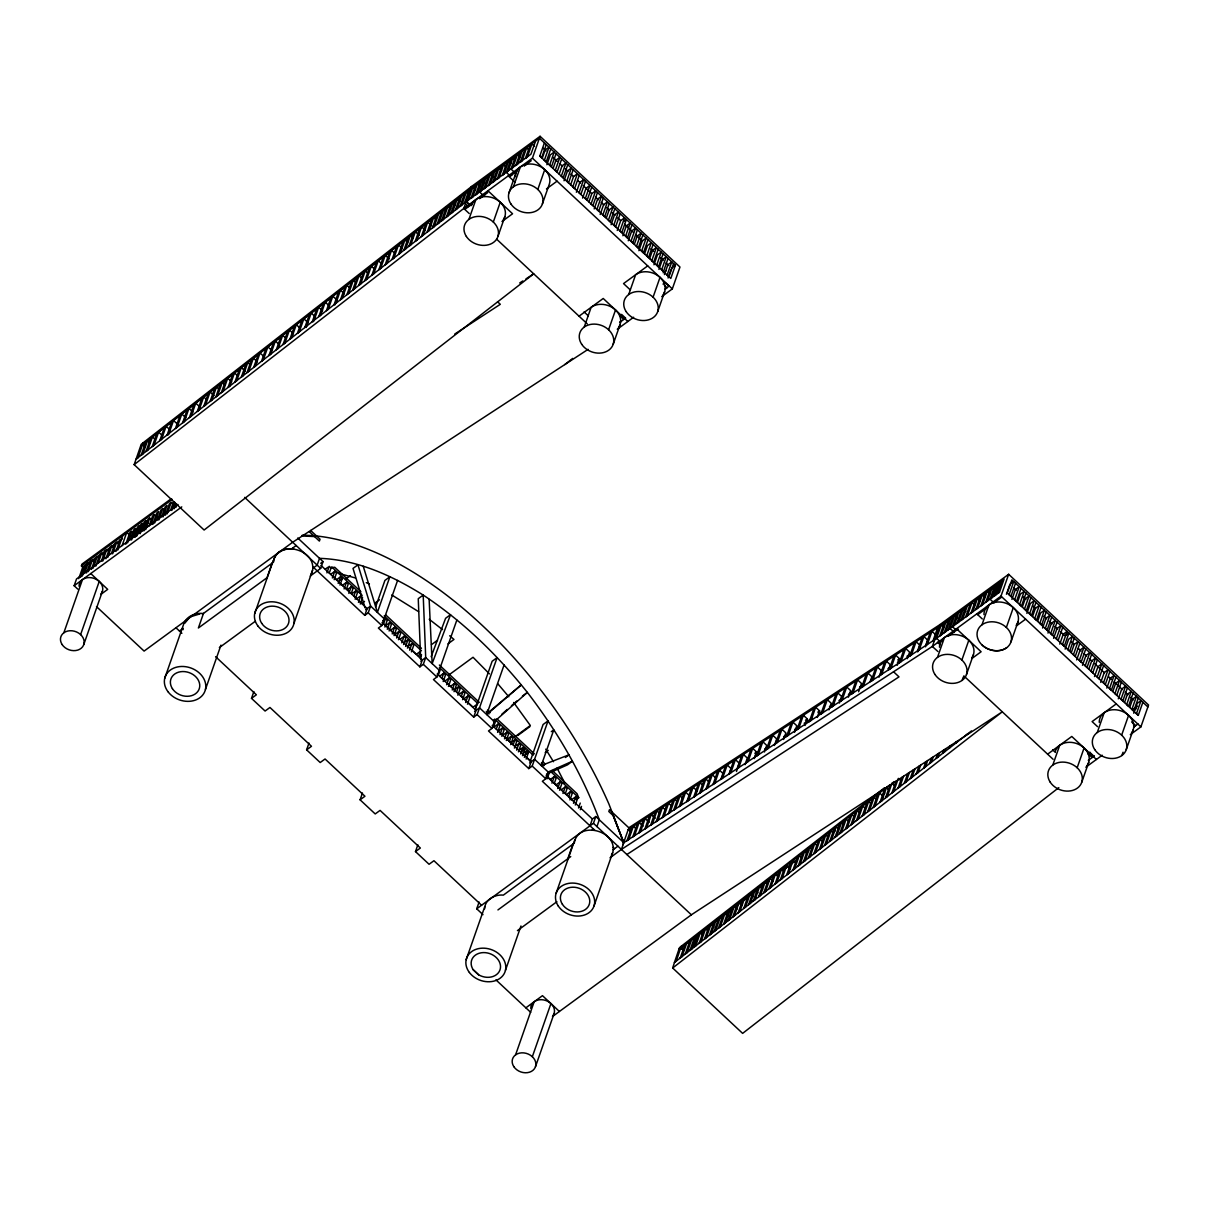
<?xml version="1.0" encoding="UTF-8"?>
<svg xmlns="http://www.w3.org/2000/svg" width="1209" height="1209" viewBox="0 0 1209 1209"><rect width="100%" height="100%" fill="white"/><g stroke="black" fill="none" stroke-linecap="round" stroke-linejoin="round"><path stroke-width="1.5" d="M273.234 562.321C276.332 539.169 316.199 548.538 312.557 570.316L293.953 623.466M183.012 629.723L183.103 628.348L179.446 631.022M484.658 908.82C484.779 899.572 494.995 894.176 503.352 895.128L574.26 843.172C577.857 819.853 618.54 830.779 612.676 852.723L594.057 905.858M145.216 446.967L142.602 444.534L143.07 442.857L471.631 186.458L540.075 136.3L679.972 267.038L672.325 288.891L661.746 296.643M681.332 946.179L676.239 961.125L674.516 962.243L672.672 968.001L742.628 1033.378L1058.812 787.618M77.769 589.115L74.142 585.73L76.53 578.945L178.04 504.576M83.043 567.429L81.426 565.918L82.076 564.059L171.346 498.652M78.736 578.673L82.756 567.157L88.121 563.228L90.222 565.192M80.504 577.373L84.539 565.857L110.231 547.511M82.288 576.058L86.338 564.543M63.85 632.775L82.454 579.64M84.675 573.096L88.121 563.228M86.534 572.96L90.554 561.444L92.337 560.145L94.438 562.094M88.317 571.645L92.337 560.145M91.416 569.379L95.451 557.863L97.234 556.563L99.319 558.528M93.199 568.079L97.234 556.563M95.768 566.19L99.788 554.689L101.571 553.374L103.672 555.339M98.125 563.243L101.571 553.374M525.945 278.901L533.713 273.823L204.109 530.026L134.154 464.649L141.241 444.277L143.07 442.857M101.48 560.78L104.941 550.911L106.724 549.611L108.81 551.561M145.171 447.088L142.556 444.64L137.962 457.803L136.179 459.103L466.145 201.676L530.947 154.193L535.557 141.045M102.689 561.112L106.724 549.611M105.924 558.754L109.943 547.239L111.742 545.939L113.827 547.889M147.498 440.801L142.889 453.949L141.105 455.249L145.715 442.101L147.498 440.801L150.112 443.235M80.61 634.604L99.229 581.469M107.707 557.44L111.742 545.939M111.409 553.51L114.855 543.642L116.638 542.342L118.739 544.292M152.425 436.948L147.83 450.096L146.032 451.41L150.641 438.262L152.425 436.948L155.039 439.381M112.618 553.843L116.638 542.342M115.973 551.38L120.008 539.879L122.064 538.821L116.925 542.599M83.799 644.503L102.402 591.352M158.621 432.112L154.011 445.26L152.228 446.574L156.822 433.442L158.621 432.112L162.535 435.769M117.757 550.08L122.88 535.224L126.718 532.398L130.345 535.783M122.124 545.561L126.718 532.398M166.132 426.248L161.522 439.396L159.739 440.711L164.348 427.563L166.132 426.248L170.046 429.905L168.323 434.847M125.766 544.216L129.786 532.701L131.585 531.401L134.184 533.834M127.55 542.901L131.585 531.401M130.33 539.637L133.791 529.784L135.574 528.469L131.539 539.985M173.537 420.475L168.928 433.623L167.144 434.938L171.738 421.79L173.537 420.475L177.451 424.132M134.123 536.872L137.569 527.003L139.352 525.703L135.332 537.204M136.708 536.192L140.728 524.691L142.526 523.376L139.065 533.245M181.818 414.007L177.224 427.155L175.441 428.47L180.035 415.307L181.818 414.007L185.748 417.664M140.108 533.713L144.128 522.197L145.926 520.898L148.526 523.331M142.466 530.751L145.926 520.898M143.886 530.932L147.921 519.432L149.704 518.117L152.319 520.55M145.669 529.633L149.704 518.117M188.967 408.43L184.357 421.578L182.574 422.893L187.183 409.745L188.967 408.43L192.881 412.088M149.145 525.87L152.591 516.001L154.374 514.686L156.989 517.135M150.929 524.555L154.374 514.686M152.818 524.389L156.853 512.888L158.636 511.573L154.601 523.089M195.767 403.126L191.173 416.274L189.375 417.573L193.984 404.426L195.767 403.126L199.697 406.783L198.533 410.063M157.563 519.689L161.024 509.82L162.807 508.521L165.421 510.954M158.772 520.021L162.807 508.521M161.779 516.606L165.225 506.752L167.008 505.438L162.988 516.953M203.701 396.93L199.092 410.078L197.309 411.392L201.918 398.245L203.701 396.93L206.316 399.363M165.376 515.185L169.411 503.685L171.194 502.37L173.809 504.818M167.159 513.885L171.194 502.37M210.094 391.943L205.5 405.091L203.717 406.39L208.311 393.242L210.094 391.943L214.023 395.6M170.59 510.153L173.476 501.931M171.799 510.485L174.685 502.264M216.487 386.956L211.877 400.103L210.094 401.418L214.703 388.255L216.487 386.956L219.101 389.389M174.005 508.868L175.743 503.926M175.804 507.553L176.952 504.274M222.26 382.452L217.65 395.6L215.867 396.9L220.476 383.752L222.26 382.452L224.874 384.885M227.73 378.175L223.121 391.338L221.338 392.638L225.947 379.49L227.73 378.175L231.644 381.848M234.486 372.916L229.876 386.064L228.093 387.364L232.702 374.216L234.486 372.901L237.1 375.349M241.316 367.581L236.722 380.729L234.924 382.029L239.533 368.881L241.316 367.566L245.246 371.239M247.769 362.564L243.16 375.697L241.377 376.996L245.986 363.849L247.769 362.534L250.384 364.982M253.391 358.166L248.797 371.299L247.014 372.599L251.623 359.451L253.406 358.136L257.321 361.808M260.041 352.952L255.447 366.115L253.663 367.415L258.258 354.267L260.041 352.952L263.97 356.625M267.899 346.832L263.29 359.995L261.507 361.295L266.101 348.147L267.899 346.832L271.813 350.489M275.365 340.998L270.756 354.161L268.972 355.461L273.582 342.313L275.365 340.998L279.279 344.671M282.71 335.271L278.1 348.434L276.317 349.733L280.926 336.586L282.71 335.271L285.309 337.719M164.681 678.4L183.284 625.249C185.43 616.681 195.072 612.374 203.293 613.552M289.48 329.981L284.871 343.144L283.087 344.444L287.697 331.296L289.48 329.981L293.394 333.639M296.311 324.662L291.701 337.81L289.918 339.125L294.528 325.962L296.311 324.662L300.225 328.319M303.852 318.768L299.258 331.916L297.459 333.231L302.069 320.068L303.852 318.768L307.781 322.425L306.028 327.427M203.475 613.416L198.382 628L267.023 577.706L272.131 563.122M311.212 313.025L306.618 326.173L304.819 327.488L309.428 314.325L311.212 313.025L315.141 316.682M313.388 321.685L315.096 316.788M318.692 307.192L314.083 320.34L312.3 321.654L316.909 308.491L318.692 307.192L322.607 310.849M325.251 302.069L320.642 315.232L318.859 316.531L323.468 303.383L325.251 302.069L329.12 305.847M332.823 296.16L328.228 309.308L326.445 310.622L331.039 297.459L332.823 296.16L336.752 299.817M334.984 304.834L336.707 299.953M340.515 290.16L335.906 303.308L334.122 304.623L338.732 291.475L340.515 290.16L344.429 293.817M205.454 689.432L220.96 645.138M346.907 285.173L342.298 298.321L340.515 299.636L345.124 286.473L346.907 285.173L349.522 287.606M353.345 280.156L348.736 293.303L346.953 294.618L351.547 281.455L353.345 280.156L355.945 282.589M359.028 275.712L354.418 288.86L352.635 290.175L357.244 277.027L359.028 275.712L361.642 278.161M365.239 270.861L360.645 284.009L358.846 285.324L363.456 272.161L365.239 270.861L367.853 273.294M371.314 266.116L366.705 279.279L364.922 280.579L369.531 267.431L371.314 266.116L373.929 268.564M254.691 613.583L273.294 560.447M378.281 260.676L373.672 273.838L371.888 275.138L376.498 261.99L378.281 260.676L380.895 263.124M385.278 255.235L380.669 268.383L378.885 269.698L383.48 256.535L385.278 255.235L389.192 258.892M391.565 250.323L386.956 263.471L385.172 264.786L389.782 251.623L391.565 250.323L394.179 252.757M398.517 244.898L393.907 258.046L392.124 259.361L396.718 246.198L398.517 244.898L402.431 248.555M404.955 239.866L400.36 253.013L398.577 254.328L403.171 241.165L404.955 239.866L407.569 242.299M410.304 235.695L405.71 248.842L403.912 250.142L408.521 236.994L410.304 235.695L412.919 238.128M481.575 905.239L433.94 860.717L429.074 864.284L415.488 851.589L420.354 848.023L380.079 810.393L375.213 813.944L360.086 799.814L364.952 796.247L325.055 758.98L320.189 762.531L306.602 749.852L311.469 746.285L269.955 707.477L265.088 711.043L251.502 698.349L253.875 691.578M415.367 231.735L410.773 244.883L408.99 246.198L413.584 233.05L415.367 231.735L419.296 235.392M421.593 226.884L416.984 240.032L415.201 241.347L419.81 228.184L421.593 226.884L425.508 230.541M427.714 222.108L423.105 235.256L421.321 236.571L425.931 223.408L427.714 222.108L431.628 225.766M433.683 217.454L429.074 230.602L427.291 231.916L431.9 218.753L433.683 217.454L436.298 219.887M310.229 576.028L320.657 568.396L323.03 561.611L297.762 538.005M447.95 206.316L443.355 219.464L441.557 220.763L446.166 207.616L447.95 206.316L450.564 208.749M452.816 202.523L448.207 215.67L446.423 216.97L451.033 203.822L452.816 202.523L455.43 204.956M457.214 199.001L452.619 212.164L450.836 213.464L455.43 200.316L457.214 199.001L459.828 201.45M326.914 572.885L329.211 566.311L331.039 568.003L329.301 572.945M466.402 191.914L461.793 205.062L460.009 206.376L464.619 193.213L466.402 191.914L469.016 194.347M332.369 577.978L334.666 571.404L336.495 573.111L334.183 579.685M475.469 189.632L472.87 187.183L468.261 200.331L466.478 201.646L470.392 205.303L472.175 204.004L465.707 208.734M468.472 206.573L465.782 204.321M477.374 183.889L472.764 197.037L470.981 198.352L475.59 185.189L477.374 183.889L479.988 186.322M338.172 583.403L340.47 576.829L342.298 578.522L339.986 585.111M481.998 180.489L477.389 193.652L475.605 194.951L480.215 181.803L481.998 180.489L484.613 182.937M468.926 219.388L475.847 199.606M479.625 192.019L484.235 178.856L486.018 177.557L481.409 190.705L479.625 192.019L483.54 195.677L485.323 194.362M344.097 588.949L346.409 582.375L348.222 584.068L346.499 589.01M481.303 197.309L479.52 198.608L487.726 192.609M490.204 174.474L485.595 187.637L483.812 188.936L488.421 175.789L490.204 174.474L492.819 176.922M348.857 593.392L351.169 586.818L352.983 588.511L351.26 593.453M498.969 168.051L494.36 181.214L492.577 182.514L497.186 169.366L498.969 168.051L501.584 170.499M503.624 164.651L499.015 177.799L497.231 179.113L501.841 165.95L503.624 164.651L506.239 167.084M353.92 595.931L355.642 591.005L357.456 592.697L355.159 599.286M508.626 160.978L504.017 174.141L502.234 175.441L506.843 162.293L508.626 160.978L511.241 163.427M520.006 157.004L517.392 154.571L515.608 155.87L510.999 169.018L514.913 172.691L516.772 171.194L510.289 176.076L506.375 172.403L510.984 159.256L512.767 157.956L515.382 160.389M512.767 157.956L508.158 171.104L506.375 172.403M306.602 749.852L308.99 743.067M358.453 602.354L360.75 595.78L356.912 598.606M493.317 222.048L500.239 202.266M517.392 154.571L512.782 167.719L510.999 169.018M360.267 604.062L362.579 597.488M512.072 174.761L510.289 176.076M509.019 192.775L515.941 172.978M526.64 147.785L522.031 160.933L520.248 162.248L524.857 149.1L526.64 147.785L529.255 150.233M513.402 186.806L520.338 167.008M312.693 566.673L364.786 615.366L367.158 608.58L320.959 565.389M497.942 236.435L504.863 216.653M525.401 158.258L530.131 145.231L531.915 143.916L534.529 146.365M531.915 143.916L527.32 157.079L525.522 158.379M364.786 615.366L368.216 612.842L370.589 606.057L357.955 564.815L353.013 568.426L365.103 607.885M525.945 164.605L524.162 165.905L531.235 160.737M134.154 464.649L463.772 208.462L532.413 158.167L540.075 136.3M375.561 607.13L384.915 580.426L389.857 576.799L377.389 612.404L363.244 566.265M544.413 142.904L539.803 156.067L670.783 278.448L675.393 265.3L539.395 138.219L470.951 188.377L472.87 187.183M546.241 144.612L541.632 157.759L539.879 155.885M542.252 158.213L545.138 149.992L548.977 147.166L544.367 160.329M313.72 567.641L317.151 565.132L319.524 558.346C356.972 559.586 391.897 575.514 423.195 595.07L425.704 657.56L423.316 664.33L419.886 666.854L378.372 628.045L381.802 625.537L397.61 580.38M383.631 623.708L385.369 618.781L387.182 620.474L384.885 627.048M550.79 148.873L546.196 162.021L544.428 160.132M537.809 189.45L544.73 169.668M546.891 164.726L550.352 154.858L554.19 152.047L549.581 165.195M387.273 629.3L389.585 622.711L391.399 624.418L389.102 630.992M556.019 153.739L551.41 166.902L549.657 165.013M553.133 168.368L556.004 160.147L559.858 157.336L555.248 170.484M542.418 203.837L549.354 184.055A17.606 14.085 19.3 0 0 534.741 164.484A17.606 14.085 19.3 0 0 515.397 176.65M392.215 633.909L394.512 627.335L396.34 629.028L394.028 635.602M561.671 159.029L557.062 172.192L555.309 170.303M396.612 638.02L398.925 631.446L400.738 633.153L398.441 639.727M559.193 174.051L562.079 165.829L565.918 163.003L561.324 176.166M567.746 164.711L563.137 177.859L561.384 175.97M401.781 642.84L404.078 636.266L405.907 637.974L403.594 644.548M564.029 180.745L567.489 170.877L571.328 168.066L566.734 181.214M405.619 646.422L407.917 639.848L409.73 641.556L407.433 648.13M573.157 169.759L568.547 182.922L566.794 181.033M570.663 184.765L573.55 176.544L577.388 173.718L572.779 186.881M409.609 650.17L411.921 643.581L413.735 645.289L411.438 651.863M360.086 799.814L362.458 793.028M579.217 175.426L574.607 188.574L572.854 186.685M576.376 192.276L579.821 182.408L583.675 179.582L579.066 192.745M418.556 656.351L420.294 651.409L416.44 654.235M585.488 181.29L580.879 194.437L579.126 192.563M420.384 658.044L421.533 654.749M582.602 198.095L586.063 188.241L589.901 185.415L585.307 198.578M419.886 666.854L422.258 660.069L382.089 622.514M591.73 187.123L587.121 200.271L585.368 198.382M588.949 201.843L591.821 193.621L595.674 190.81L591.065 203.958M597.488 192.503L592.878 205.651L591.125 203.777M594.193 208.93L597.654 199.062L601.493 196.251L596.883 209.399L598.712 211.091L603.306 197.944M475.167 709.728L492.139 661.278L497.08 657.666L477.132 714.625L473.701 717.133L433.472 679.549L436.902 677.025L456.851 620.066M438.429 674.909L440.152 669.982M600.163 214.507L603.623 204.638L607.462 201.827L602.853 214.975M441.95 678.204L443.673 673.262L445.486 674.97L443.189 681.544M609.276 203.52L604.681 216.683L602.928 214.794M606.298 218.058L609.17 209.837L613.023 207.011L608.414 220.174L610.228 221.867L614.837 208.719M446.605 684.732L448.902 678.158L450.73 679.851L448.418 686.425M611.089 224.708L614.535 214.854L618.388 212.028L613.779 225.176M452.226 689.991L454.524 683.402L456.352 685.11L454.04 691.684M620.202 213.736L615.593 226.884L613.84 224.995M617.255 230.481L620.716 220.612L624.554 217.801L619.96 230.949M584.204 327.125L591.125 307.328A17.606 14.085 19.3 0 1 613.809 308.552A17.606 14.085 19.3 0 1 618.464 327.654M456.609 691.896L458.332 686.969L460.161 688.662L457.848 695.235M461.354 696.339L463.077 691.397L464.906 693.105L462.594 699.679M622.892 235.74L626.338 225.871L630.191 223.06L625.582 236.208M632.005 224.753L627.395 237.916L625.642 236.027M465.631 702.505L467.928 695.931L469.757 697.638L467.445 704.212M628.272 240.772L631.733 230.919L635.571 228.093L630.977 241.256M415.488 851.589L417.861 844.804M637.4 229.801L632.791 242.949L631.038 241.059M634.347 244.263L637.219 236.042L641.072 233.231L636.463 246.379M475.197 709.275L476.935 704.348L473.082 707.159M608.595 329.77L615.517 309.988M473.701 717.133L476.074 710.348L437.19 674.018M642.886 234.924L638.276 248.087L636.523 246.198M638.896 250.701L642.357 240.833L646.195 238.022L641.586 251.17M628.695 294.528L635.617 274.745A17.606 14.085 19.3 0 1 658.301 275.969A17.606 14.085 19.3 0 1 662.955 295.056M648.009 239.714L643.415 252.862L641.647 250.988M644.563 253.799L647.435 245.593L651.273 242.767L646.679 255.915M613.22 344.157L620.141 324.375M504.093 664.92L486.713 714.564L521.109 685.035L487.272 713.461M653.102 244.475L648.492 257.623L646.739 255.734M649.656 258.575L652.543 250.354L656.381 247.543L651.772 260.691M658.21 249.235L653.601 262.398L651.847 260.509M653.963 264.771L657.409 254.918L661.263 252.092L656.653 265.255M530.252 761.171L543.083 724.523L548.025 720.912L532.202 766.083L528.771 768.592L488.496 730.961L491.927 728.438L494.3 721.652L527.366 692.425C497.64 655.112 463.107 621.426 423.195 595.07L418.254 598.697L420.687 659.343M493.695 726.564L495.418 721.622L493.604 719.929M496.34 729.027L498.063 724.085L499.891 725.793L497.579 732.367M663.076 253.799L658.467 266.947L656.714 265.058M658.935 269.426L662.396 259.557L666.235 256.746L661.64 269.894M500.012 734.649L502.324 728.075L504.138 729.768L501.841 736.341M653.087 297.172L660.008 277.39M668.063 258.454L663.454 271.602L661.701 269.713M664.451 274.579L667.897 264.711L671.751 261.9L667.141 275.048M504.501 738.835L506.798 732.246L508.611 733.954L506.314 740.528M668.063 277.994L670.95 269.773M673.564 263.592L668.955 276.74L667.202 274.866M657.711 311.559L664.633 291.777M509.457 741.283L511.18 736.341L512.994 738.049L510.697 744.623M664.361 285.339L666.96 287.772L665.177 289.087L669.106 286.065M513.175 744.759L514.898 739.832L516.727 741.525L514.414 748.099M516.606 750.139L518.903 743.565L520.716 745.258L518.419 751.847M520.701 753.978L522.998 747.404L524.827 749.096L522.515 755.67M524.328 757.363L526.64 750.789L528.454 752.482L526.157 759.071M482.98 914.654L476.724 908.805L479.096 902.02M528.771 768.592L531.144 761.806L492.214 725.43M466.19 959.659L484.809 906.508M594.873 830.371L542.357 781.286L545.788 778.777L548.161 771.992L572.446 761.217L567.505 764.844L546.453 774.183M547.209 778.732L549.506 772.158M551.954 783.19L554.266 776.601L556.08 778.309L554.357 783.236M557.697 788.555L560.009 781.966L561.822 783.674L559.525 790.248M562.971 793.467L565.268 786.893L567.081 788.585L565.359 793.527M505.468 970.268L520.973 925.988M568.683 796.625L570.406 791.699L572.22 793.391L569.923 799.965M573.489 803.305L575.786 796.716L577.615 798.424L575.303 804.998M578.522 808.005L580.244 803.078M580.335 809.698L581.499 806.418M567.792 858.753L572.9 844.169M556.095 893.285L574.713 840.134M589.992 825.807L592.38 819.022L595.81 816.513L623.784 842.658L621.411 849.443L610.046 857.77M476.724 908.805L593.438 823.299L595.81 816.513M515.563 1054.898L534.166 1001.747M596.929 826.563L599.301 819.778C582.134 773.881 557.258 731.188 527.366 692.425L522.424 696.052M532.338 1056.711L550.941 1003.576M535.511 1066.61L554.115 1013.474M622.892 844.804L628.196 829.631M630.902 832.019L628.393 829.51L629.043 827.651L940.073 624.524L1008.654 574.29L1148.55 705.013L1140.888 726.881L1130.324 734.619M633.365 826.261L628.756 839.409L626.972 840.723L631.582 827.576L633.365 826.261L635.979 828.694M639.138 822.498L634.529 835.646L632.745 836.945L637.355 823.797L639.138 822.498L643.052 826.155M645.138 818.569L640.543 831.716L638.745 833.031L643.354 819.883L645.138 818.569L649.067 822.226M651.243 814.579L646.649 827.742L644.85 829.042L649.46 815.894L651.243 814.579L655.172 818.251M656.971 810.846L652.361 824.009L650.578 825.309L655.172 812.161L656.971 810.846L659.57 813.294M662.517 807.234L657.908 820.382L656.124 821.697L660.718 808.534L662.517 807.234L665.116 809.667M668.607 803.26L663.998 816.407L662.215 817.707L666.824 804.559L668.607 803.26L671.222 805.693M674.743 799.24L670.134 812.403L668.35 813.702L672.96 800.554L674.743 799.24L677.357 801.688M680.017 795.809L675.408 808.957L673.625 810.257L678.234 797.109L680.017 795.809L682.632 798.242M685.624 792.137L681.03 805.285L679.246 806.599L683.841 793.436L685.624 792.137L689.553 795.794L687.815 800.736M693.18 787.21L688.571 800.358L686.788 801.673L691.397 788.51L693.18 787.21L697.094 790.867M700.056 782.722L695.447 795.87L693.664 797.184L698.273 784.021L700.056 782.722L702.656 785.155M705.829 778.944L701.22 792.107L699.437 793.406L704.046 780.258L705.829 778.944L708.429 781.392M712.297 774.727L707.703 787.875L705.905 789.175L710.514 776.027L712.297 774.727L716.227 778.384M719.385 770.103L714.776 783.251L712.993 784.55L717.602 771.402L719.385 770.103L723.299 773.76L721.577 778.687M727.213 764.995L722.604 778.143L720.821 779.442L725.43 766.294L727.213 764.995L731.128 768.652L729.405 773.579M735.42 759.63L730.825 772.778L729.027 774.092L733.636 760.929L735.42 759.63L739.349 763.287L736.462 771.508M743.399 754.416L738.79 767.564L737.006 768.879L741.616 755.731L743.399 754.416L747.313 758.073L745.016 764.662M674.441 962.424L679.518 947.614L884.429 787.83M752.693 748.341L748.084 761.504L746.301 762.803L750.91 749.656L752.693 748.341L756.607 752.013L754.31 758.587M680.244 957.906L684.853 944.758L686.712 943.519M686.636 943.443L682.027 956.606L680.319 957.724M685.291 953.977L689.901 940.829L691.805 939.635M691.684 939.514L687.075 952.662L685.352 953.795M762.819 741.737L758.209 754.884L756.426 756.199L761.035 743.051L762.819 741.737L766.733 745.394L764.436 751.983M689.976 950.334L694.571 937.171L696.55 936.038M696.369 935.872L691.76 949.02L690.037 950.138M693.951 947.221L698.545 934.073L700.343 932.774L703.034 935.282M700.343 932.774L695.734 945.922L694.011 947.04M699.24 943.096L703.85 929.948L705.633 928.633L708.338 931.172M772.763 735.238L768.168 748.401L766.37 749.701L770.979 736.553L772.763 735.238L776.692 738.911L774.38 745.485M705.633 928.633L701.024 941.796L699.301 942.914M704.545 938.97L709.139 925.807L710.937 924.507L713.658 927.061M710.937 924.507L706.328 937.655L704.605 938.789M709.487 935.101L714.096 921.953L716.302 921.031M781.951 729.254L777.342 742.402L775.558 743.716L780.168 730.553L781.951 729.254L785.865 732.911L783.568 739.485M715.879 920.638L711.27 933.801L709.562 934.92M713.975 931.61L718.584 918.462L720.836 917.586M720.368 917.147L715.758 930.31L714.035 931.429M718.539 928.044L723.148 914.896L724.932 913.596L727.727 916.195M724.932 913.596L720.322 926.744L718.599 927.862M792.908 722.105L788.298 735.253L786.515 736.553L791.109 723.405L792.908 722.105L796.822 725.763L794.509 732.337M723.677 924.054L728.286 910.891L730.659 910.135M730.07 909.591L725.46 922.739L723.738 923.857M727.863 920.774L732.473 907.627L734.256 906.312L737.082 908.956M734.256 906.312L729.662 919.475L727.939 920.593M732.73 916.981L737.339 903.833L739.122 902.519L741.963 905.178M803.38 715.26L798.771 728.407L796.988 729.722L801.597 716.559L803.38 715.26L807.295 718.917L804.998 725.491M739.122 902.519L734.513 915.681L732.805 916.8M738.17 912.75L742.779 899.587L744.563 898.287L747.434 900.962M744.563 898.287L739.953 911.435L738.231 912.553M743.731 908.412L748.326 895.264L750.109 893.95L753.011 896.655M750.109 893.95L745.515 907.098L743.792 908.231M815.682 707.22L811.088 720.368L809.289 721.682L813.899 708.534L815.682 707.22L819.611 710.877L817.299 717.451M748.598 904.619L753.207 891.456L754.99 890.156L757.892 892.877M754.99 890.156L750.381 903.304L748.658 904.438M753.283 900.962L757.892 887.799L759.675 886.499L762.607 889.235M759.675 886.499L755.081 899.647L753.358 900.765M827.304 699.633L822.709 712.781L820.911 714.096L825.52 700.948L827.304 699.633L831.233 703.29L828.921 709.864M758.648 896.776L763.257 883.628L765.04 882.313L766.053 883.265L768.637 881.285M765.04 882.313L760.431 895.476L758.708 896.594M763.771 892.786L768.38 879.638L770.163 878.323L773.125 881.104M770.163 878.323L765.554 891.471L763.831 892.605M769.03 888.675L773.639 875.528L775.422 874.213L778.415 877.009M837.716 692.833L833.107 705.996L831.324 707.295L835.933 694.147L837.716 692.833L841.63 696.49L839.333 703.079M775.422 874.213L770.813 887.376L769.105 888.494M775.06 883.975L779.669 870.828L781.452 869.513L782.661 870.646L796.973 859.765M781.452 869.513L776.843 882.676L775.12 883.794M846.738 686.954L842.129 700.102L840.346 701.401L844.955 688.253L846.738 686.954L850.652 690.611L848.355 697.185M780.304 879.895L784.913 866.732L786.696 865.432L790.61 869.09M786.696 865.432L782.087 878.58L780.364 879.714M786.727 874.878L791.336 861.73L793.119 860.43L794.464 861.685M793.119 860.43L788.51 873.578L786.787 874.696M857.589 679.866L852.98 693.014L851.196 694.329L855.791 681.181L857.589 679.866L861.503 683.523L858.617 691.744M792.938 870.042L797.532 856.894L799.33 855.579L800.751 856.909M799.33 855.579L794.721 868.727L792.998 869.86M798.242 865.901L802.852 852.753L804.635 851.438L806.116 852.829L808.73 850.849M804.635 851.438L800.026 864.601L798.303 865.72M867.971 673.081L863.362 686.228L861.579 687.543L866.188 674.395L867.971 673.081L871.885 676.738L870.163 681.68M803.411 861.881L808.005 848.718L809.803 847.418L811.345 848.854M809.803 847.418L805.194 860.566L803.471 861.685M808.368 857.997L812.977 844.849L814.76 843.55L816.362 845.046M814.76 843.55L810.151 856.697L808.443 857.816M877.371 666.945L872.762 680.108L870.979 681.408L875.588 668.26L877.371 666.945L881.285 670.602L878.988 677.191M813.884 853.705L818.493 840.557L820.276 839.242L821.954 840.799M820.276 839.242L815.667 852.39L813.944 853.524M819.43 849.383L824.039 836.235L825.823 834.92L827.561 836.552M886.348 661.081L881.739 674.244L879.956 675.544L884.565 662.396L886.348 661.081L890.262 664.754L888.539 669.68M825.823 834.92L821.213 848.068L819.49 849.202M824.598 845.348L829.208 832.2L830.991 830.885L832.789 832.563L835.389 830.598M830.991 830.885L826.382 844.033L824.674 845.167M829.737 841.343L834.346 828.195L836.129 826.88L837.988 828.618M895.597 655.051L890.988 668.199L889.204 669.514L893.814 656.351L895.597 655.051L899.511 658.709L897.214 665.282M836.129 826.88L831.52 840.028L829.812 841.162M835.087 837.172L839.696 824.024L841.479 822.709L843.398 824.508M841.479 822.709L836.87 835.872L835.147 836.991M839.802 833.5L844.411 820.337L846.194 819.037L848.174 820.896M905.677 648.462L901.083 661.61L899.3 662.925L903.894 649.777L905.677 648.462L909.606 652.119L907.294 658.693M846.194 819.037L841.585 832.185L839.862 833.318M845.484 829.072L850.093 815.909L851.877 814.609L853.932 816.513M851.877 814.609L847.267 827.757L845.544 828.875M850.955 824.795L855.564 811.647L857.347 810.332L859.463 812.312M916.074 641.677L911.48 654.825L909.697 656.139L914.291 642.976L916.074 641.677L920.004 645.334L917.691 651.908M857.347 810.332L852.753 823.48L851.03 824.614M856.395 820.563L861.004 807.4L862.788 806.101L864.964 808.126M862.788 806.101L858.178 819.249L856.456 820.367M923.888 636.584L919.278 649.732L917.495 651.047L922.104 637.884L923.888 636.584L927.802 640.241L925.489 646.815M862.274 815.969L866.883 802.821L868.666 801.507L870.918 803.622M868.666 801.507L864.057 814.67L862.334 815.788M867.775 811.692L872.369 798.529L874.152 797.23L876.48 799.391M931.973 631.294L927.363 644.442L925.58 645.757L930.189 632.609L931.973 631.294L935.887 634.952M874.152 797.23L869.558 810.378L867.835 811.511M873.2 807.446L877.81 794.298L879.593 792.983L883.507 796.655M879.593 792.983L874.984 806.146L873.261 807.264M933.59 641.541L935.313 636.599M937.897 651.515L932.335 646.452L940.073 624.524M934.859 639.425L936.567 638.292L941.176 625.144L943.791 627.592M880.076 802.096L884.671 788.948L886.454 787.633L888.932 789.945M886.454 787.633L881.86 800.796L880.137 801.915M939.71 635.994L944.32 622.847M944.229 632.685L948.838 619.537M894.207 781.588L891.91 783.387L887.3 796.535L885.592 797.668L890.126 784.686L679.05 949.277L704.59 929.933M950.622 618.222L946.012 631.385L944.305 632.503M937.489 657.379L944.425 637.596M948.279 629.723L952.888 616.575M891.94 792.847L896.02 781.195M948.34 629.541L950.062 628.408L954.672 615.26L957.286 617.708M957.044 613.522L952.435 626.67L956.364 630.327M958.828 612.207L954.233 625.37L952.511 626.489M898.121 788.026L901.854 777.387M956.757 623.512L961.367 610.364M903.561 776.254L899.904 786.711L898.181 787.83M960.898 620.474L965.507 607.326M904.377 783.145L907.747 773.533M967.291 606.011L962.681 619.174L960.959 620.293M909.47 772.415L906.161 781.83L904.438 782.964M965.643 616.998L970.253 603.85M910.241 778.566L913.263 769.921M914.986 768.803L912.024 777.266L910.301 778.384M971.023 613.054L975.633 599.906M916.271 773.866L918.946 766.219M920.669 765.101L918.054 772.566L916.331 773.684M975.875 609.502L980.469 596.354M923.616 768.138L925.867 761.7M961.88 660.023L968.817 640.241M980.816 605.89L985.426 592.727M927.59 760.582L925.399 766.838L923.676 767.957M985.698 602.309L990.307 589.161M929.615 763.453L931.534 757.998M933.257 756.879L931.398 762.154L929.691 763.272M994.614 586.002L990.005 599.15L993.919 602.823L1001.626 597.155M962.107 680.395L963.271 677.085M1013.308 607.643L1006.372 627.441A17.606 14.085 19.3 0 1 1006.598 647.797C999.208 652.951 988.599 651.062 982.207 645.138A17.606 14.085 19.3 0 1 981.98 624.781L988.902 604.999M996.397 584.688L991.788 597.851L990.065 598.969M936.174 758.345L937.716 753.963M966.505 674.426L973.441 654.628M993.843 596.339L998.453 583.176M939.423 752.844L937.957 757.046L936.234 758.164M1000.236 581.877L995.642 595.024L993.919 596.143M997.712 593.498L1002.321 580.35M942.763 753.207L943.927 749.912M999.495 592.198L1004.105 579.035L937.61 627.758L933 640.906L999.495 592.198L997.788 593.317M945.634 748.794L944.546 751.907L942.839 753.026M932.335 646.452L1000.992 596.143L1008.654 574.29M949.473 747.978L950.244 745.787M951.951 744.668L949.533 747.797M1006.417 594.254L1009.863 584.385L1013.716 581.574L1009.107 594.722L1010.996 596.249M955.548 743.248L955.971 742.054M957.694 740.921L955.609 743.051M1010.92 596.43L1015.53 583.267M1011.918 599.407L1015.379 589.539L1019.217 586.713L1014.608 599.876L1016.497 601.387L1021.046 588.42M966.248 734.906L968.031 733.591M1017.479 602.414L1020.351 594.193L1024.204 591.367L1019.595 604.53L1021.484 606.041M1021.409 606.223L1026.018 593.075M1022.346 606.963L1025.232 598.742L1029.071 595.931L1024.476 609.079L1026.35 610.59M1010.996 641.828L1017.918 622.046M1026.29 610.787L1030.899 597.624M1026.879 613.386L1030.34 603.518L1034.179 600.692L1029.569 613.855L1031.458 615.366L1035.992 602.399M1032.546 616.484L1035.418 608.263L1039.272 605.452L1034.662 618.6L1036.536 620.111M1036.476 620.308L1041.085 607.145M1037.67 621.275L1040.541 613.054L1044.395 610.243L1039.785 623.391L1041.674 624.902M1041.599 625.098L1046.208 611.935M1042.581 628.045L1046.042 618.192L1049.88 615.366L1045.271 628.529L1047.16 630.04M1047.1 630.221L1051.694 617.074M1047.976 633.093L1051.422 623.224L1055.276 620.413L1050.666 633.561L1052.555 635.073M1052.48 635.254L1057.089 622.106M1053.598 638.352L1057.059 628.484L1060.898 625.673L1056.288 638.82L1058.177 640.332M1058.117 640.513L1062.711 627.365M1059.779 644.125L1063.225 634.257L1067.079 631.43L1062.469 644.593L1064.358 646.105M1064.283 646.286L1068.892 633.138L1066.338 635.012M1065.144 649.127L1068.59 639.274L1072.443 636.448L1067.834 649.611L1069.723 651.122M1069.648 651.303L1074.257 638.156M1071.28 652.679L1074.151 644.457L1078.005 641.647L1073.396 654.794L1075.269 656.306M1075.209 656.502L1079.818 643.339M1076.66 659.902L1080.121 650.034L1083.959 647.223L1079.365 660.371L1081.239 661.882M1081.178 662.079L1085.788 648.916M1082.493 665.343L1085.954 655.474L1089.793 652.664L1085.183 665.811L1087.072 667.338M1052.767 765.101L1059.704 745.318M1086.997 667.519L1091.606 654.356M1088.825 669.091L1091.712 660.87L1095.55 658.044L1090.941 671.207L1092.83 672.718M1092.77 672.899L1097.379 659.751M1094.493 676.556L1097.953 666.688L1101.792 663.877L1097.183 677.025L1099.072 678.551M1099.011 678.733L1103.605 665.585M1100.764 682.42L1104.225 672.567L1108.064 669.741L1103.469 682.904L1105.343 684.415M1105.283 684.596L1109.892 671.448M1077.159 767.76L1084.095 747.963M1106.824 688.087L1110.285 678.219L1114.124 675.408L1109.514 688.556L1111.403 690.067M1111.343 690.248L1115.937 677.1M1097.258 732.503L1104.195 712.721M1112.809 691.503L1115.695 683.281L1119.534 680.455L1114.925 693.618L1116.814 695.13M1081.783 782.147L1088.72 762.365M1116.753 695.311L1121.363 682.163M1118.31 698.817L1121.756 688.949L1125.609 686.123L1121 699.286L1122.889 700.797M1122.813 700.978L1127.423 687.83M1124.551 702.459L1127.423 694.238L1131.261 691.427L1126.667 704.575L1128.541 706.086M1128.481 706.268L1133.09 693.12M1129.765 707.341L1132.637 699.119L1136.49 696.293L1131.881 709.456L1133.755 710.968M1121.65 735.163L1128.586 715.38M1133.694 711.149L1138.304 698.001M1133.74 713.234L1137.201 703.381L1141.039 700.555L1136.445 713.703L1138.319 715.229M1121.876 755.519L1123.04 752.225M1126.274 749.55L1133.211 729.768M1142.868 702.263L1138.258 715.411L1007.278 593.03L1011.888 579.867L1147.87 706.948M311.076 574.29L312.557 570.316M431.145 656.714L445.607 618.283L450.549 614.656L432.157 663.575L429.135 599.332M611.391 855.216L612.676 852.723M184.735 623.285L189.299 617.723M493.484 721.622L496.249 719.189M501.765 714.323L507.266 709.441M511.407 705.784L516.923 700.918M1088.115 753.766L1089.898 752.451L1093.813 756.109L1092.029 757.423L1088.115 753.766L1089.959 752.27M142.602 444.534L471.162 188.12L471.631 186.458L463.772 208.462L469.243 213.57M564.799 364.574L572.703 358.408M674.652 962.349L971.492 730.901M672.672 968.001L1002.291 711.814L691.367 914.805L552.483 1016.557M705.935 928.92L733.485 907.989M734.906 906.916L755.882 890.988M760.627 887.376L763.332 885.32M776.556 875.271L779.004 873.427M881.981 795.22L884.761 793.104M142.556 444.64L140.773 445.955L470.875 188.649L469.092 189.949L464.483 203.097L466.266 201.797L470.18 205.454M501.977 221.504L512.556 213.766L487.937 190.75M546.468 188.921L557.047 181.169M81.426 565.918L172.267 499.362M112.014 546.196L115.142 543.914M74.142 585.73L181.773 506.888M100.77 594.45L107.692 589.372L90.766 573.55M623.814 221.383L626.383 219.494L621.774 232.657L620.021 230.768M579.051 316.184L603.215 298.472L627.834 321.488M647.707 265.889L623.542 283.586L630.373 289.979M663.167 272.826L666.174 270.62M671.524 268.126L675.393 265.3M202.477 614.157L273.491 562.125C273.914 553.405 283.359 548.191 291.384 549.022L296.16 545.516M663.046 284.115L665.131 282.589L669.045 286.246M625.567 318.118L623.768 319.418L619.854 315.761L621.638 314.446L625.567 318.118L619.612 322.471L621.396 321.156M617.27 329.241L633.637 317.242M320.733 563.288L323.03 561.611M325.372 569.122L327.941 567.248M219.358 647.616L255.175 621.366M330.722 567.716L334.727 567.263L360.887 591.715M330.828 574.23L334.666 571.404M336.631 579.64L340.47 576.829M339.729 580.411L342.298 578.522M345.91 578.945L350.459 575.62M342.555 585.186L346.409 582.375M347.315 589.629L351.169 586.818M351.804 593.815L355.642 591.005M361.944 603.306L364.513 601.417M365.647 609.684L370.589 606.057L384.175 618.751M374.941 603.095L379.475 599.77M251.502 698.349L256.368 694.797L215.595 656.683M382.8 620.655L385.369 618.781M385.731 625.537L389.585 622.711M390.673 630.146L394.512 627.335M395.071 634.272L398.925 631.446M400.239 639.093L404.078 636.266M404.078 642.674L407.917 639.848M408.068 646.407L411.921 643.581M431.477 644.639L437.537 640.211M420.762 661.172L425.704 657.56L439.275 670.239M447.919 643.883L453.964 639.455L449.688 635.768M439.834 676.088L443.673 673.262M448.826 675L473.036 657.273L489.433 673.881M445.063 680.969L448.902 678.158M450.685 686.228L454.524 683.402M454.493 689.78L458.332 686.969M459.239 694.223L463.077 691.397M464.09 698.757L467.928 695.931M474.563 711.451L479.505 707.839L494.3 721.652M494.224 726.911L498.063 724.085M498.471 730.886L502.324 728.075M502.959 735.072L506.798 732.246M507.342 739.167L511.18 736.341M515.2 736.583L530.328 725.491L513.644 702.489M517.739 735.525L529.844 726.654M511.059 742.643L514.898 739.832M515.064 746.376L518.903 743.565M519.16 750.215L522.998 747.404M522.258 750.97L524.827 749.096M551.304 731.672L553.767 729.873L541.269 765.554L569.122 754.779L565.419 757.484M522.787 753.6L526.64 750.789M525.885 754.371L528.454 752.482M529.633 762.924L534.574 759.297L548.161 771.992M545.199 752.572L548.236 750.351M550.412 779.427L554.266 776.601M556.155 784.792L560.009 781.966M561.429 789.704L565.268 786.893M566.568 794.509L570.406 791.699M571.948 799.542L575.786 796.716M576.24 799.542L578.718 797.728L577.056 793.709L552.271 770.556M592.138 830.069L593.498 829.072M613.28 815.365L623.587 842.809L934.784 639.606M497.942 909.924L570.739 856.592M613.129 849.685L617.92 846.179M754.824 753.313L756.607 752.013M517.422 930.643L556.896 901.718M805.511 720.232L807.295 718.917M817.813 712.192L819.611 710.877M897.728 660.008L899.511 658.709M938.698 643.264L942.582 640.422M948.143 636.342L958.148 629.028M977.749 614.656L988.584 606.722M972.066 658.391L981.119 651.742L956.5 628.74M1016.557 625.794L1025.61 619.159M525.87 1007.838L542.478 995.672L559.404 1011.48M1047.614 754.174L1071.779 736.462L1096.412 759.479M1116.27 703.865L1092.105 721.577L1097.576 726.685M1132.984 709.487L1137.488 706.192M1134.435 710.046L1136.218 708.731M1088.296 760.37L1094.372 755.927M1138.032 723.934L1133.876 726.972L1135.538 725.551L1131.609 721.894M1085.833 767.216L1102.215 755.217M519.719 282.966L522.832 280.941M454.69 334.092L500.299 304.305L497.564 301.751M588.118 349.341L292.669 542.252L144.098 651.092L96.508 606.631M628.393 829.51L939.393 626.458M985.758 602.127L987.481 600.994L992.09 587.846L994.705 590.294M980.877 605.694L982.6 604.576L987.209 591.428L989.823 593.861M975.935 609.321L977.658 608.203L982.267 595.055L984.867 597.488M971.099 612.872L972.822 611.739L977.416 598.591L980.031 601.039M965.704 616.817L967.427 615.698L972.036 602.535L974.65 604.984M956.818 623.33L958.541 622.212L963.15 609.049L965.749 611.497M939.771 635.813L941.494 634.695L946.103 621.532L948.717 623.98M621.411 849.443L932.411 646.392M626.866 854.536L898.997 676.874L893.542 671.766M892 792.666L893.723 791.532L898.332 778.384L900.932 780.818M755.157 755.217L758.315 753.147M764.647 749.036L767.806 746.966M783.613 736.659L788.359 733.576M794.676 729.45L797.834 727.395M804.166 723.269L812.07 718.116M818.387 713.99L823.133 710.907M829.45 706.781L834.195 703.683M838.94 700.6L842.099 698.53M848.431 694.419L853.161 691.321M859.493 687.196L864.239 684.113M870.556 679.987L873.714 677.932M887.95 668.653L891.109 666.582M897.426 662.472L900.584 660.401M906.916 656.291L911.662 653.192M1006.598 647.797C999.133 652.86 988.675 651.001 982.207 645.138M190.433 616.771L199.681 613.991M302.008 535.965L314.536 536.569M338.324 573.247L355.401 577.947M366.297 582.632L369.41 583.977M391.761 594.964L418.586 611.663M429.225 619.28L442.539 629.632M478.598 974.786L473.172 969.709A14.992 12.014 19.3 0 1 483.147 952.601A14.992 12.014 19.3 0 1 500.33 968.666A14.992 12.014 19.3 0 1 478.598 974.786L473.172 969.709M543.309 148.314L546.06 150.898M552.951 157.336L557.092 161.205M559.858 163.774L562.608 166.358M565.359 168.928L568.124 171.512M570.875 174.081L573.64 176.665M577.781 180.519L580.532 183.103M583.282 185.672L591.564 193.41M595.689 197.279L598.455 199.848M601.205 202.432L603.971 205.001M606.722 207.585L609.487 210.154M612.238 212.739L615.003 215.308M617.754 217.892L620.519 220.461M624.645 224.33L632.927 232.052M635.677 234.637L642.568 241.075M650.85 248.812L653.601 251.381M660.492 257.819L663.257 260.403M666.008 262.973L668.758 265.557M1013.535 587.861L1016.301 590.43M1023.192 596.868L1025.942 599.452M1032.834 605.89L1035.599 608.475M1043.866 616.197L1046.631 618.766M1049.382 621.35L1052.147 623.92M1054.898 626.504L1057.663 629.073M1060.414 631.657L1064.555 635.526M1071.446 641.964L1074.197 644.533M1078.337 648.402L1081.088 650.986M1083.853 653.555L1086.604 656.139M1089.369 658.709L1092.12 661.293M1094.886 663.862L1104.527 672.884M1108.668 676.753L1111.419 679.322M1114.184 681.906L1122.451 689.629M1125.216 692.213L1127.967 694.782M1130.717 697.366L1133.483 699.935M532.413 158.167L672.325 288.891M1000.992 596.143L1140.888 726.881M508.248 175.864L515.094 182.257M976.827 613.855L982.297 618.963M950.062 628.408L953.977 632.08M936.567 638.292L940.496 641.964M584.098 311.907L588.224 315.761M937.459 642.221L940.194 644.79M1052.661 749.882L1055.412 752.451M496.627 239.17L587.257 323.861M963.83 675.876L1053.084 759.282M925.565 762.123L926.578 763.075M891.91 783.387L894.448 785.744M310.637 530.449L320.037 539.229L319.388 541.088L309.413 531.779M628.65 827.621L609.457 809.682L608.822 811.526L613.084 815.501L623.784 842.658L608.943 804.076A300.467 157.729 53.8 0 0 302.22 535.255M385.671 614.867L421.457 648.326M439.366 665.041L479.293 702.353M487.559 710.076L490.31 712.645M497.186 719.083L534.363 753.827M542.629 761.549L545.38 764.118M331.75 566.961L362.111 595.327M384.175 615.955L421.427 650.759M439.366 667.519L477.993 703.623M486.275 711.36L489.041 713.93M494.557 719.083L533.184 755.187M541.466 762.924L544.231 765.509M551.123 771.947L578.718 797.728M541.118 764.315L542.932 766.022M333.714 577.025L336.465 579.61M340.606 583.479L343.371 586.048M346.122 588.632L348.887 591.201M354.403 596.369L357.169 598.939M359.919 601.523L362.685 604.092M393.031 632.458L395.796 635.042M412.345 650.518L416.485 654.386M442.706 678.884L445.456 681.453M448.222 684.037L450.987 686.606M462.019 696.928L464.785 699.497M467.535 702.081L473.051 707.235M506.163 738.185L511.694 743.339M526.867 757.514L531.008 761.383M547.556 776.858L551.697 780.727M554.463 783.311L561.354 789.749M569.635 797.487L572.401 800.071M546.09 775.77L592.38 819.022M244.641 497.367L320.657 568.396M368.216 612.842L381.802 625.537M423.316 664.33L436.902 677.025M477.132 714.625L491.927 728.438M532.202 766.083L545.788 778.777M593.438 823.299L691.367 914.805M292.729 548.025L293.847 549.067M613.099 847.403L614.489 848.688M175.955 627.758L181.879 633.289M495.962 979.894L530.706 1012.356M497.912 683.901L508.808 696.762M545.743 749.172L553.465 761.7M557.062 768.078L564.588 782.707M79.053 586.259A12.105 9.687 19.3 0 1 93.879 578.325A12.105 9.687 19.3 0 1 101.239 593.619M939.484 647.223A17.606 14.085 19.3 0 1 961.034 635.677A17.606 14.085 19.3 0 1 971.749 657.923M1099.253 722.347A17.606 14.085 19.3 0 1 1120.803 710.801A17.606 14.085 19.3 0 1 1131.518 733.047M981.98 624.781A17.606 14.085 19.3 0 1 1006.372 627.441M983.975 614.625A17.606 14.085 19.3 0 1 1005.525 603.079A17.606 14.085 19.3 0 1 1016.24 625.325M1055.306 751.288A17.606 14.085 19.3 0 1 1078.458 744.245A17.606 14.085 19.3 0 1 1087.027 765.645M471.45 205.575A17.606 14.085 19.3 0 1 494.617 198.533A17.606 14.085 19.3 0 1 503.186 219.932M530.781 1008.366A12.105 9.687 19.3 0 1 545.607 1000.432A12.105 9.687 19.3 0 1 552.966 1015.726M437.038 214.749L432.429 227.897L434.227 226.582L438.822 213.434L437.038 214.749M441.784 211.046L437.174 224.194L438.958 222.879L443.567 209.731L441.784 211.046M460.115 196.629L455.506 209.777L457.289 208.462L461.898 195.314L460.115 196.629M492.97 172.464L488.36 185.612L490.144 184.312L494.753 171.149L492.97 172.464M520.369 152.379L515.759 165.542L517.543 164.228L522.152 151.08L520.369 152.379M683.463 950.395L680.879 947.856L683.448 950.41M261.658 623.27A14.992 12.014 19.3 0 0 287.122 626.035A14.992 12.014 19.3 0 0 274.186 606.253A14.992 12.014 19.3 0 0 261.658 623.27M172.403 688.662A14.992 12.014 19.3 0 0 197.868 691.427A14.992 12.014 19.3 0 0 184.932 671.645A14.992 12.014 19.3 0 0 172.403 688.662M562.412 904.317A14.992 12.014 19.3 0 0 587.876 907.082A14.992 12.014 19.3 0 0 574.94 887.3A14.992 12.014 19.3 0 0 562.412 904.317M469.379 972.474A20.372 16.306 19.3 0 0 503.866 974.212A20.372 16.306 19.3 0 0 484.25 948.188A20.372 16.306 19.3 0 0 469.379 972.474M558.195 905.904A19.994 16.019 19.3 0 0 592.153 909.591A19.994 16.019 19.3 0 0 574.895 883.205A19.994 16.019 19.3 0 0 558.195 905.904M167.991 691.714A21.142 16.941 19.3 0 0 203.777 693.528A21.142 16.941 19.3 0 0 183.436 666.491A21.142 16.941 19.3 0 0 167.991 691.714M258.182 626.338A20.296 16.246 19.3 0 0 292.457 627.426A20.296 16.246 19.3 0 0 272.312 601.795A20.296 16.246 19.3 0 0 258.182 626.338M934.95 674.456A17.606 14.085 19.3 0 0 964.827 677.705A17.606 14.085 19.3 0 0 949.639 654.492A17.606 14.085 19.3 0 0 934.95 674.456M1094.719 749.58A17.606 14.085 19.3 0 0 1124.597 752.829A17.606 14.085 19.3 0 0 1109.409 729.616A17.606 14.085 19.3 0 0 1094.719 749.58M1050.228 782.178A17.606 14.085 19.3 0 0 1080.105 785.427A17.606 14.085 19.3 0 0 1064.917 762.214A17.606 14.085 19.3 0 0 1050.228 782.178M466.372 236.465A17.606 14.085 19.3 0 0 496.249 239.714A17.606 14.085 19.3 0 0 481.076 216.502A17.606 14.085 19.3 0 0 466.372 236.465M626.141 311.605A17.606 14.085 19.3 0 0 656.019 314.854A17.606 14.085 19.3 0 0 640.846 291.641A17.606 14.085 19.3 0 0 626.141 311.605M510.863 203.883A17.606 14.085 19.3 0 0 540.74 207.132A17.606 14.085 19.3 0 0 525.552 183.904A17.606 14.085 19.3 0 0 510.863 203.883M581.65 344.202A17.606 14.085 19.3 0 0 611.527 347.451A17.606 14.085 19.3 0 0 596.354 324.224A17.606 14.085 19.3 0 0 581.65 344.202M513.81 1066.64A12.105 9.687 19.3 0 0 534.348 1068.862A12.105 9.687 19.3 0 0 523.92 1052.903A12.105 9.687 19.3 0 0 513.81 1066.64M62.097 644.518A12.105 9.687 19.3 0 0 82.635 646.755A12.105 9.687 19.3 0 0 72.192 630.796A12.105 9.687 19.3 0 0 62.097 644.518"/></g></svg>
